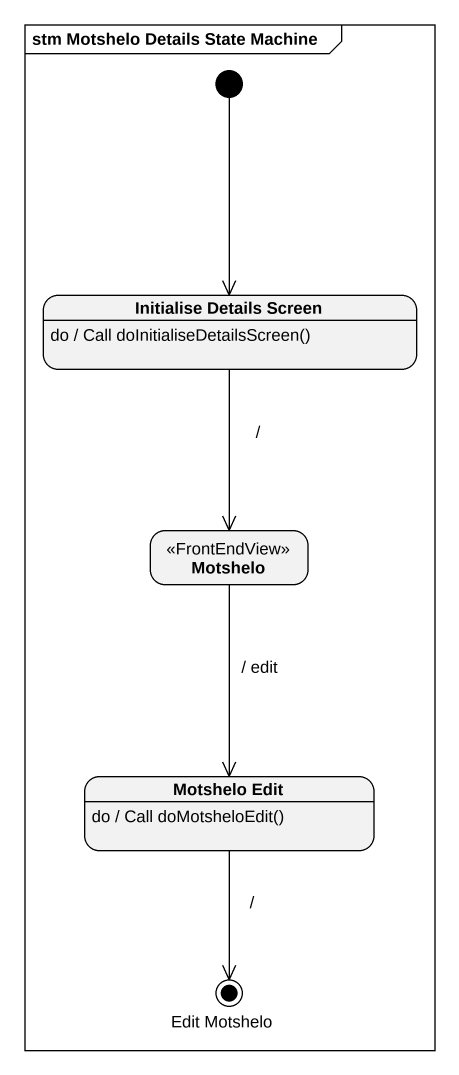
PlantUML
@startuml
mainframe stm Motshelo Details State Machine
hide empty description
state "Initialise Details Screen" as Initialise_Details_Screen
Initialise_Details_Screen : do / Call doInitialiseDetailsScreen()
state Motshelo <<FrontEndView>>
state "Motshelo Edit" as Motshelo_Edit
Motshelo_Edit : do / Call doMotsheloEdit()
state "Edit Motshelo" as Edit_Motshelo <<end>>
[*] --> Initialise_Details_Screen
Initialise_Details_Screen --> Motshelo : /
Motshelo --> Motshelo_Edit : / edit
Motshelo_Edit --> Edit_Motshelo : /
@enduml
